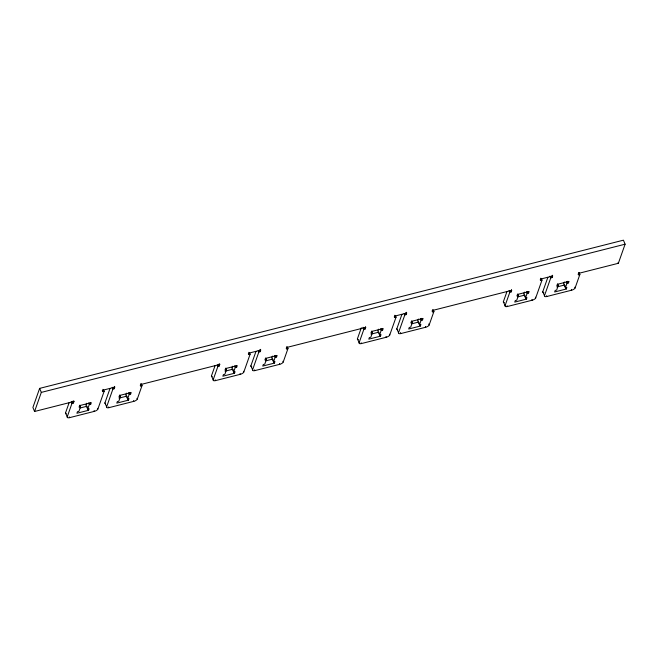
<?xml version="1.0" encoding="UTF-8"?>
<svg xmlns="http://www.w3.org/2000/svg" width="658" height="658" viewBox="0 0 658 658"><rect width="100%" height="100%" fill="white"/><g stroke="black" fill="none" stroke-linecap="round" stroke-linejoin="round"><path stroke-width="0.99" d="M579.147 272.683L579.879 274.444L578.415 274.814L578.958 273.284L618.364 263.282L625.1 244.2L623.43 240.178L39.636 388.385L32.9 407.466L34.57 411.48L73.976 401.479L73.663 400.73M34.57 411.48L41.314 392.398L39.636 388.385M103.528 389.766L104.153 391.271L97.869 409.087A3.175 1.283 -22.6 0 1 94.407 411.349L69.6 417.649A3.175 1.283 -22.6 0 1 67.215 416.868L65.545 412.846L69.115 402.729M67.215 416.868L71.977 403.379L71.245 401.619M71.977 403.379L73.441 403.009L73.976 401.479M79.857 405.163L80.523 406.767L78.911 411.349L77.447 411.719L76.912 413.249L88.583 410.279L89.126 408.758L87.662 409.128L85.992 405.106L86.642 403.272M87.662 409.128L89.282 404.547L88.616 402.935M89.282 404.547L90.738 404.176L91.281 402.647L79.602 405.608L79.067 407.137L80.523 406.767M104.153 391.271L102.697 391.642L102.919 389.363M141.306 383.836L142.038 385.596L137.275 399.077A3.175 1.283 -22.6 0 1 133.813 401.347L109.006 407.647A3.175 1.283 -22.6 0 1 106.621 406.858L104.951 402.844L110.034 388.459M106.621 406.858L112.913 389.051L112.181 387.291M112.913 389.051L114.369 388.681L114.599 386.394M119.748 395.03L120.414 396.642L118.802 401.224L117.338 401.594L116.803 403.115L128.475 400.154L129.017 398.625L127.562 398.995L125.884 394.981L126.533 393.147M127.562 398.995L129.174 394.422L128.507 392.81M129.174 394.422L130.638 394.043L131.172 392.522L119.501 395.483L118.958 397.013L120.414 396.642M142.038 385.596L140.573 385.966L140.804 383.68M249.374 352.466L250.106 354.218L243.814 372.033A3.175 1.283 -22.6 0 1 240.359 374.303L215.544 380.604A3.175 1.283 -22.6 0 1 213.167 379.814L211.489 375.8L215.067 365.684M213.167 379.814L217.93 366.325L217.296 364.82M217.93 366.325L219.385 365.955L219.608 363.677M225.801 368.11L226.475 369.714L224.855 374.295L223.399 374.665L222.856 376.195L234.536 373.234L235.071 371.704L233.615 372.074L231.937 368.061L232.587 366.226M233.615 372.074L235.227 367.493L234.561 365.889M235.227 367.493L236.691 367.123L237.225 365.601L225.554 368.562L225.011 370.084L226.475 369.714M250.106 354.218L248.642 354.588L248.872 352.31M287.357 347.037L287.982 348.543L283.22 362.032A3.175 1.283 -22.6 0 1 279.765 364.302L254.95 370.594A3.175 1.283 -22.6 0 1 252.573 369.812L250.895 365.79L255.978 351.405M252.573 369.812L258.857 351.997L258.232 350.492M258.857 351.997L260.321 351.627L260.543 349.349M265.692 357.985L266.367 359.589L264.746 364.17L263.29 364.54L262.748 366.07L274.427 363.101L274.962 361.579L273.506 361.949L271.836 357.927L272.478 356.101M273.506 361.949L275.118 357.368L274.452 355.764M275.118 357.368L276.582 356.998L277.117 355.468L265.445 358.437L264.903 359.959L266.367 359.589M287.982 348.543L286.518 348.913L286.748 346.634M395.318 315.412L396.05 317.172L389.758 334.98A3.175 1.283 -22.6 0 1 386.304 337.25L361.489 343.55A3.175 1.283 -22.6 0 1 359.112 342.76L357.442 338.747L361.308 327.791M359.112 342.76L363.874 329.28L363.035 327.265M363.874 329.28L365.33 328.91L365.56 326.623M371.754 331.056L372.42 332.668L370.799 337.25L369.344 337.62L368.801 339.141L380.48 336.18L381.023 334.651L379.559 335.021L377.889 331.007L378.531 329.173M379.559 335.021L381.179 330.448L380.505 328.836M381.179 330.448L382.635 330.077L383.178 328.548L371.499 331.509L370.964 333.038L372.42 332.668M396.05 317.172L394.594 317.543L394.816 315.264M433.301 309.984L433.926 311.489L429.164 324.978A3.175 1.283 -22.6 0 1 425.71 327.248L400.895 333.548A3.175 1.283 -22.6 0 1 398.518 332.759L396.848 328.745L401.923 314.359M398.518 332.759L404.81 314.943L404.176 313.438M404.81 314.943L406.266 314.573L406.496 312.295M411.645 320.931L412.311 322.543L410.699 327.125L409.235 327.495L408.7 329.016L420.372 326.055L420.914 324.526L419.45 324.896L417.781 320.882L418.43 319.048M419.45 324.896L421.071 320.314L420.396 318.711M421.071 320.314L422.526 319.944L423.069 318.423L411.39 321.384L410.855 322.913L412.311 322.543M433.926 311.489L432.47 311.867L432.693 309.581M541.37 278.614L541.995 280.119L535.711 297.934A3.175 1.283 -22.6 0 1 532.248 300.204L507.441 306.496A3.175 1.283 -22.6 0 1 505.056 305.715L503.386 301.693L506.956 291.584M505.056 305.715L509.818 292.226L509.086 290.466M509.818 292.226L511.282 291.856L511.505 289.578M517.698 294.011L518.364 295.615L516.752 300.196L515.288 300.566L514.753 302.096L526.425 299.127L526.968 297.605L525.503 297.975L523.834 293.953L524.484 292.127M525.503 297.975L527.124 293.394L526.458 291.79M527.124 293.394L528.58 293.024L529.122 291.494L517.443 294.463L516.908 295.985L518.364 295.615M541.995 280.119L540.539 280.489L540.761 278.211M579.879 274.444L575.117 287.933A3.175 1.283 -22.6 0 1 571.654 290.194L546.847 296.495A3.175 1.283 -22.6 0 1 544.462 295.713L542.792 291.691L547.875 277.306M544.462 295.713L550.754 277.898L550.022 276.138M550.754 277.898L552.21 277.528L552.44 275.25M557.589 283.886L558.255 285.49L556.643 290.071L555.179 290.441L554.645 291.971L566.316 289.002L566.859 287.48L565.403 287.85L563.725 283.828L564.375 281.994M565.403 287.85L567.015 283.269L566.349 281.657M567.015 283.269L568.479 282.899L569.014 281.369L557.342 284.33L556.8 285.86L558.255 285.49M41.314 392.398L625.1 244.2M103.232 390.112L114.911 387.151M249.185 353.066L260.856 350.097M395.129 316.013L406.809 313.052M541.073 278.967L552.753 275.998M141.116 384.436L219.928 364.433M287.061 347.383L365.873 327.38M433.005 310.337L511.817 290.326M80.103 407.993L86.914 406.266L88.583 410.279M119.024 398.115L126.805 396.141L128.475 400.154M225.077 371.186L232.858 369.212L234.536 373.234M265.939 360.814L272.749 359.087M371.022 334.141L378.811 332.167M411.892 323.769L418.702 322.033M517.945 296.84L524.755 295.113M556.865 286.962L564.646 284.988L566.316 289.002M618.051 262.526L618.364 263.282M578.645 272.535L578.958 273.284M578.102 274.057L578.415 274.814M574.796 287.176L575.117 287.933M571.341 289.446L571.654 290.194M567.805 281.287L568.479 282.899M551.585 276.023L552.21 277.528M540.226 279.74L540.539 280.489M546.527 295.746L546.847 296.495M535.39 297.177L535.711 297.934M531.935 299.448L532.248 300.204M527.913 291.42L528.58 293.024M525.092 295.919L526.425 299.127M510.756 290.597L511.282 291.856M507.129 305.748L507.441 306.496M432.051 310.856L432.47 311.867M428.745 323.975L429.164 324.978M425.397 326.491L425.71 327.248M421.86 318.34L422.526 319.944M419.031 322.839L420.372 326.055M405.534 312.821L406.266 314.573M394.274 316.786L394.594 317.543M400.475 332.545L400.895 333.548M389.446 334.231L389.758 334.98M385.991 336.501L386.304 337.25M381.969 328.465L382.635 330.077M379.14 332.964L380.48 336.18M364.705 327.396L365.33 328.91M361.176 342.793L361.489 343.55M286.205 348.164L286.518 348.913M282.907 361.275L283.22 362.032M279.444 363.545L279.765 364.302M275.916 355.386L276.582 356.998M273.086 359.893L274.427 363.101M259.589 349.867L260.321 351.627M248.329 353.839L248.642 354.588M254.638 369.845L254.95 370.594M243.501 371.276L243.814 372.033M240.038 373.547L240.359 374.303M236.016 365.519L236.691 367.123M218.653 364.203L219.385 365.955M215.232 379.847L215.544 380.604M140.261 385.21L140.573 385.966M136.954 398.329L137.275 399.077M133.5 400.599L133.813 401.347M129.963 392.439L130.638 394.043M113.744 387.167L114.369 388.681M102.278 390.638L102.697 391.642M108.685 406.891L109.006 407.647M97.548 408.33L97.869 409.087M94.094 410.6L94.407 411.349M90.072 402.564L90.738 404.176M72.709 401.248L73.441 403.009M69.287 416.901L69.6 417.649M504.258 302.639A3.175 1.283 -22.6 0 1 503.386 301.693M358.306 339.692A3.175 1.283 -22.6 0 1 357.442 338.747M212.156 376.705A3.175 1.283 -22.6 0 1 211.489 375.8M105.609 403.757A3.175 1.283 -22.6 0 1 104.951 402.844M66.203 413.759A3.175 1.283 -22.6 0 1 65.545 412.846M251.767 366.736A3.175 1.283 -22.6 0 1 250.895 365.79M397.712 329.683A3.175 1.283 -22.6 0 1 396.848 328.745M543.895 292.646A3.175 1.283 -22.6 0 1 542.792 291.691"/></g></svg>
